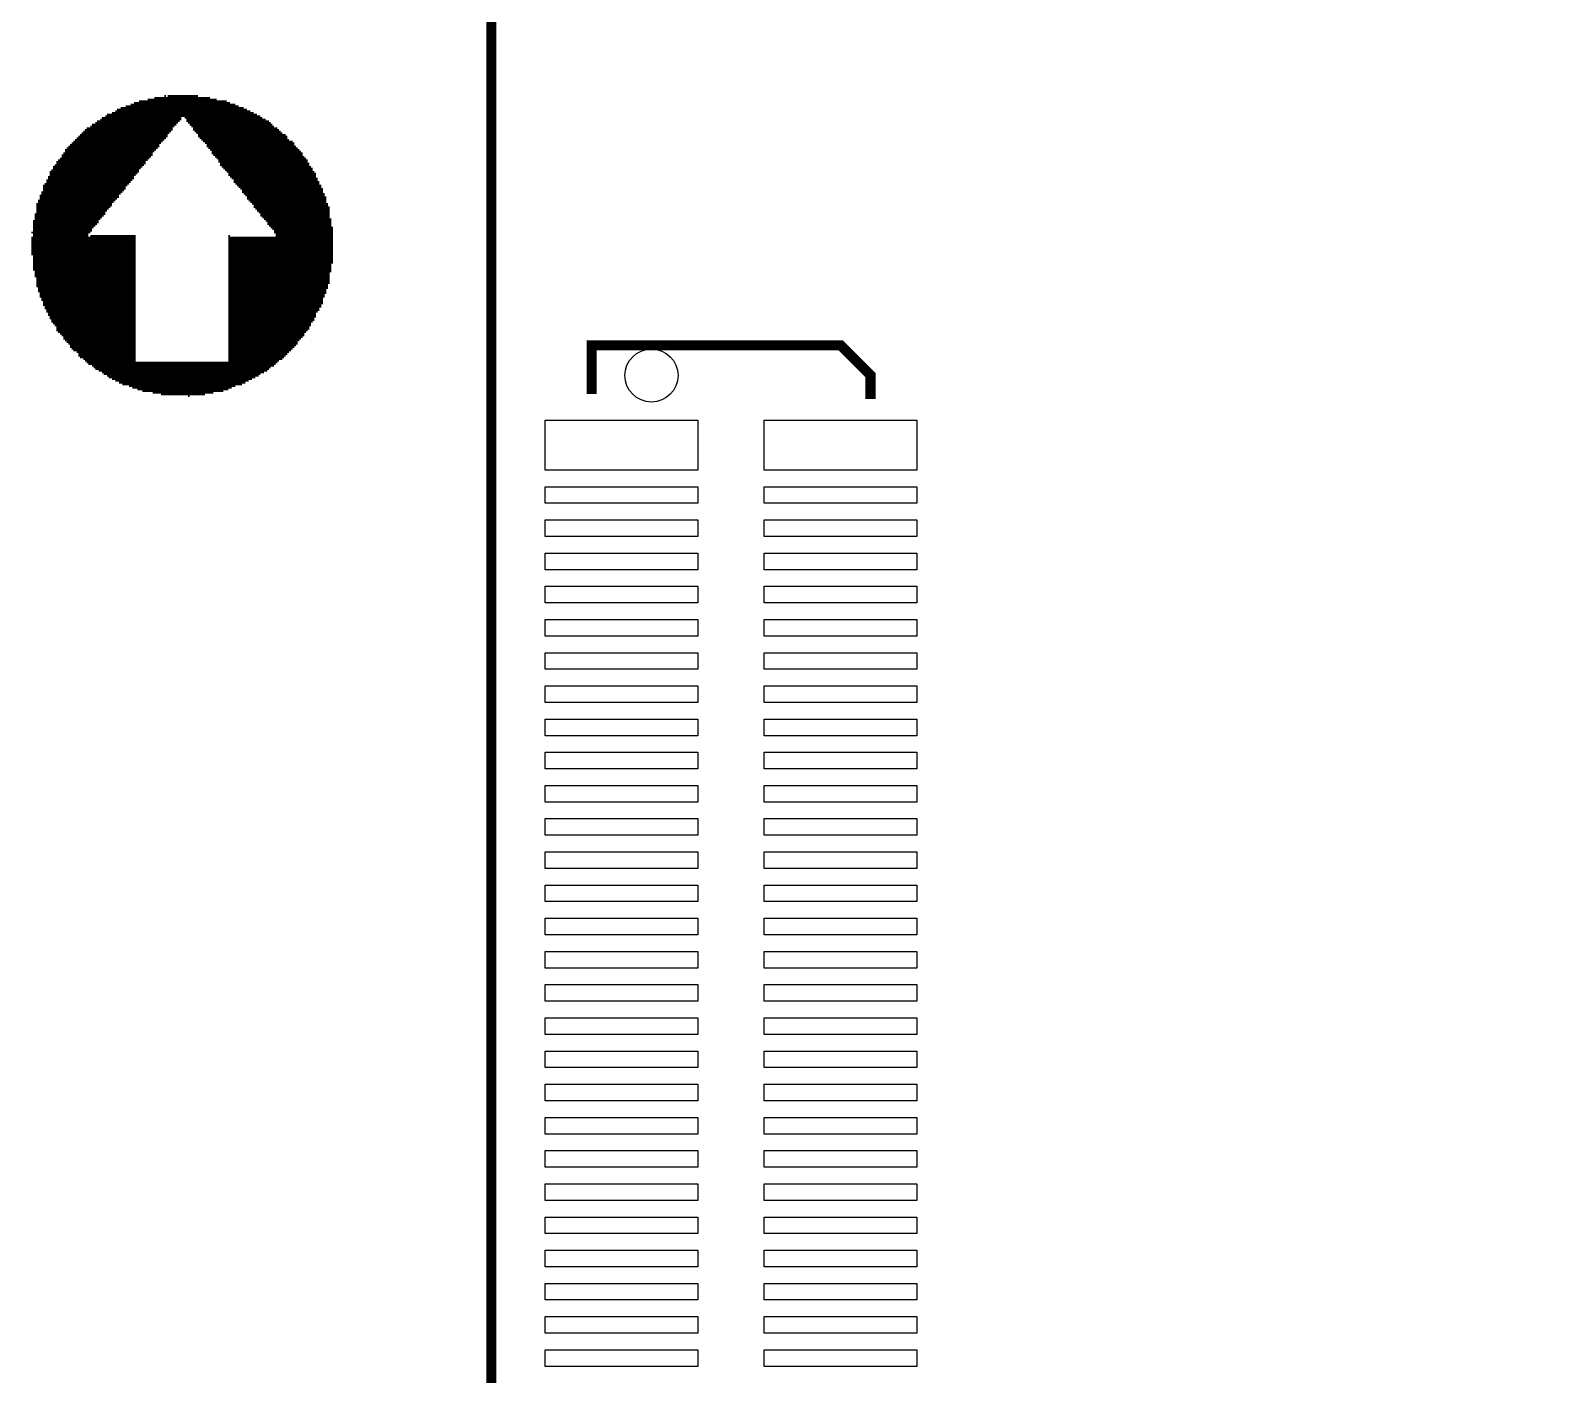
# Model space of a CAD drawing. Extents: x -7 to 215, y -4 to 107.
# Drawn here: x 52.95 to 75.79, y 50.89 to 71.14 of the extents above; entities that cross this region are included whole.
import ezdxf

# ---------------------------------------------------------------- set-up
doc = ezdxf.new("R2010")
doc.units = 0
for name, color, linetype in [('MA_PEN3', 5, 'CONTINUOUS'), ('PG_SILKSCREEN_TOP', 6, 'CONTINUOUS'), ('PIN_TOP', 7, 'CONTINUOUS')]:
    doc.layers.add(name, color=color, linetype=linetype)

msp = doc.modelspace()

# ---------------------------------------------------------------- linework, layer by layer
at = {"layer": 'MA_PEN3', "const_width": 0.0254}
for points in [[(54.81447, 70.128892), (55.65267, 70.128892)], [(54.96687, 70.154292), (54.99227, 70.154292)], [(55.01767, 70.154292), (55.47487, 70.154292)], [(54.17947, 69.900292), (56.31307, 69.900292)], [(54.23027, 69.925692), (56.26227, 69.925692)], [(54.25567, 69.951092), (56.21147, 69.951092)], [(54.30647, 69.976492), (56.16067, 69.976492)], [(54.38267, 70.001892), (56.08447, 70.001892)], [(54.45887, 70.027292), (56.03367, 70.027292)], [(54.50967, 70.052692), (55.95747, 70.052692)], [(54.58587, 70.078092), (55.90667, 70.078092)], [(54.71287, 70.103492), (55.75427, 70.103492)], [(53.79847, 69.671692), (55.09387, 69.671692)], [(53.84927, 69.697092), (55.11927, 69.697092)], [(53.87467, 69.722492), (55.14467, 69.722492)], [(53.92547, 69.747892), (55.17007, 69.747892)], [(53.95087, 69.773292), (55.19547, 69.773292)], [(54.00167, 69.798692), (55.22087, 69.798692)], [(54.02707, 69.824092), (55.22087, 69.824092)], [(54.07787, 69.849492), (56.41467, 69.849492)], [(54.10327, 69.874892), (56.36387, 69.874892)], [(55.27167, 69.824092), (56.44007, 69.824092)], [(55.29707, 69.798692), (56.49087, 69.798692)], [(55.29707, 69.773292), (56.54167, 69.773292)], [(55.32247, 69.747892), (56.56707, 69.747892)], [(55.34787, 69.722492), (56.59247, 69.722492)], [(55.37327, 69.697092), (56.61787, 69.697092)], [(55.39867, 69.671692), (56.66867, 69.671692)], [(53.56987, 69.443092), (54.91607, 69.443092)], [(53.59527, 69.468492), (54.94147, 69.468492)], [(53.62067, 69.493892), (54.96687, 69.493892)], [(53.64607, 69.519292), (54.99227, 69.519292)], [(53.67147, 69.544692), (55.01767, 69.544692)], [(53.69687, 69.570092), (55.01767, 69.570092)], [(53.72227, 69.595492), (55.04307, 69.595492)], [(53.74767, 69.620892), (55.06847, 69.620892)], [(53.77307, 69.646292), (55.09387, 69.646292)], [(55.39867, 69.646292), (56.69407, 69.646292)], [(55.42407, 69.620892), (56.71947, 69.620892)], [(55.44947, 69.595492), (56.74487, 69.595492)], [(55.47487, 69.570092), (56.79567, 69.570092)], [(55.47487, 69.544692), (56.82107, 69.544692)], [(55.50027, 69.519292), (56.82107, 69.519292)], [(55.52567, 69.493892), (56.84647, 69.493892)], [(55.55107, 69.468492), (56.89727, 69.468492)], [(55.57647, 69.443092), (56.92267, 69.443092)], [(53.39207, 69.214492), (54.73827, 69.214492)], [(53.41747, 69.265292), (54.78907, 69.265292)], [(53.41747, 69.239892), (54.76367, 69.239892)], [(53.44287, 69.290692), (54.78907, 69.290692)], [(53.46827, 69.341492), (54.83987, 69.341492)], [(53.46827, 69.316092), (54.81447, 69.316092)], [(53.49367, 69.366892), (54.86527, 69.366892)], [(53.51907, 69.392292), (54.89067, 69.392292)], [(53.54447, 69.417692), (54.89067, 69.417692)], [(55.60187, 69.417692), (56.92267, 69.417692)], [(55.60187, 69.392292), (56.94807, 69.392292)], [(55.62727, 69.366892), (56.97347, 69.366892)], [(55.65267, 69.341492), (56.99887, 69.341492)], [(55.67807, 69.316092), (57.02427, 69.316092)], [(55.67807, 69.290692), (57.04967, 69.290692)], [(55.70347, 69.265292), (57.04967, 69.265292)], [(55.72887, 69.239892), (57.07507, 69.239892)], [(55.75427, 69.214492), (57.10047, 69.214492)], [(53.23967, 69.011292), (54.58587, 69.011292)], [(53.23967, 68.985892), (54.56047, 68.985892)], [(53.26507, 69.036692), (54.58587, 69.036692)], [(53.29047, 69.087492), (54.63667, 69.087492)], [(53.29047, 69.062092), (54.61127, 69.062092)], [(53.31587, 69.112892), (54.66207, 69.112892)], [(53.34127, 69.163692), (54.68747, 69.163692)], [(53.34127, 69.138292), (54.68747, 69.138292)], [(53.36667, 69.189092), (54.71287, 69.189092)], [(55.77967, 69.189092), (57.12587, 69.189092)], [(55.77967, 69.163692), (57.12587, 69.163692)], [(55.80507, 69.138292), (57.15127, 69.138292)], [(55.80507, 69.112892), (57.15127, 69.112892)], [(55.83047, 69.087492), (57.17667, 69.087492)], [(55.85587, 69.062092), (57.20207, 69.062092)], [(55.88127, 69.036692), (57.20207, 69.036692)], [(55.90667, 69.011292), (57.22747, 69.011292)], [(55.93207, 68.985892), (57.25287, 68.985892)], [(53.13807, 68.808092), (54.40807, 68.808092)], [(53.13807, 68.782692), (54.38267, 68.782692)], [(53.13807, 68.757292), (54.38267, 68.757292)], [(53.16347, 68.833492), (54.43347, 68.833492)], [(53.18887, 68.884292), (54.48427, 68.884292)], [(53.18887, 68.858892), (54.45887, 68.858892)], [(53.21427, 68.935092), (54.50967, 68.935092)], [(53.21427, 68.909692), (54.50967, 68.909692)], [(53.23967, 68.960492), (54.53507, 68.960492)], [(55.93207, 68.960492), (57.25287, 68.960492)], [(55.95747, 68.935092), (57.25287, 68.935092)], [(55.98287, 68.909692), (57.27827, 68.909692)], [(56.00827, 68.884292), (57.27827, 68.884292)], [(56.00827, 68.858892), (57.30367, 68.858892)], [(56.03367, 68.833492), (57.30367, 68.833492)], [(56.05907, 68.808092), (57.32907, 68.808092)], [(56.08447, 68.782692), (57.32907, 68.782692)], [(56.10987, 68.757292), (57.35447, 68.757292)], [(53.03647, 68.528692), (54.17947, 68.528692)], [(53.06187, 68.579492), (54.23027, 68.579492)], [(53.06187, 68.554092), (54.20487, 68.554092)], [(53.08727, 68.655692), (54.28107, 68.655692)], [(53.08727, 68.630292), (54.28107, 68.630292)], [(53.08727, 68.604892), (54.25567, 68.604892)], [(53.11267, 68.706492), (54.33187, 68.706492)], [(53.11267, 68.681092), (54.30647, 68.681092)], [(53.13807, 68.731892), (54.35727, 68.731892)], [(56.13527, 68.731892), (57.35447, 68.731892)], [(56.13527, 68.706492), (57.35447, 68.706492)], [(56.16067, 68.681092), (57.37987, 68.681092)], [(56.18607, 68.655692), (57.37987, 68.655692)], [(56.21147, 68.630292), (57.40527, 68.630292)], [(56.21147, 68.604892), (57.40527, 68.604892)], [(56.23687, 68.579492), (57.40527, 68.579492)], [(56.26227, 68.554092), (57.40527, 68.554092)], [(56.28767, 68.528692), (57.43067, 68.528692)], [(53.01107, 68.376292), (54.07787, 68.376292)], [(53.01107, 68.350892), (54.05247, 68.350892)], [(53.01107, 68.325492), (54.02707, 68.325492)], [(53.01107, 68.300092), (54.00167, 68.300092)], [(53.03647, 68.503292), (54.17947, 68.503292)], [(53.03647, 68.477892), (54.15407, 68.477892)], [(53.03647, 68.452492), (54.12867, 68.452492)], [(53.03647, 68.427092), (54.10327, 68.427092)], [(53.03647, 68.401692), (54.07787, 68.401692)], [(56.31307, 68.503292), (57.43067, 68.503292)], [(56.31307, 68.477892), (57.45607, 68.477892)], [(56.33847, 68.452492), (57.45607, 68.452492)], [(56.36387, 68.427092), (57.45607, 68.427092)], [(56.38927, 68.401692), (57.45607, 68.401692)], [(56.41467, 68.376292), (57.45607, 68.376292)], [(56.41467, 68.350892), (57.45607, 68.350892)], [(56.44007, 68.325492), (57.45607, 68.325492)], [(56.46547, 68.300092), (57.48147, 68.300092)], [(52.96027, 68.096892), (53.84927, 68.096892)], [(52.98567, 68.274692), (53.97627, 68.274692)], [(52.98567, 68.249292), (53.97627, 68.249292)], [(52.98567, 68.223892), (53.95087, 68.223892)], [(52.98567, 68.198492), (53.92547, 68.198492)], [(52.98567, 68.173092), (53.90007, 68.173092)], [(52.98567, 68.147692), (53.87467, 68.147692)], [(52.98567, 68.122292), (53.87467, 68.122292)], [(52.98567, 68.071492), (53.82387, 68.071492)], [(56.49087, 68.274692), (57.48147, 68.274692)], [(56.51627, 68.249292), (57.48147, 68.249292)], [(56.51627, 68.223892), (57.48147, 68.223892)], [(56.54167, 68.198492), (57.48147, 68.198492)], [(56.56707, 68.173092), (57.50687, 68.173092)], [(56.59247, 68.147692), (57.50687, 68.147692)], [(56.61787, 68.122292), (57.50687, 68.122292)], [(56.61787, 68.096892), (57.50687, 68.096892)], [(56.64327, 68.071492), (57.50687, 68.071492)], [(52.96027, 68.020692), (54.53507, 68.020692)], [(52.96027, 67.995292), (54.53507, 67.995292)], [(52.96027, 67.969892), (54.53507, 67.969892)], [(52.96027, 67.944492), (54.53507, 67.944492)], [(52.96027, 67.919092), (54.53507, 67.919092)], [(52.96027, 67.893692), (54.53507, 67.893692)], [(52.96027, 67.868292), (54.53507, 67.868292)], [(52.96027, 67.842892), (54.53507, 67.842892)], [(52.98567, 68.046092), (53.82387, 68.046092)], [(53.84927, 68.046092), (54.53507, 68.046092)], [(55.93207, 68.046092), (55.95747, 68.046092)], [(55.93207, 68.020692), (57.50687, 68.020692)], [(55.93207, 67.995292), (57.50687, 67.995292)], [(55.93207, 67.969892), (57.50687, 67.969892)], [(55.93207, 67.944492), (57.50687, 67.944492)], [(55.93207, 67.919092), (57.50687, 67.919092)], [(55.93207, 67.893692), (57.50687, 67.893692)], [(55.93207, 67.868292), (57.50687, 67.868292)], [(55.93207, 67.842892), (57.50687, 67.842892)], [(56.64327, 68.046092), (57.50687, 68.046092)], [(52.96027, 67.817492), (54.53507, 67.817492)], [(52.96027, 67.792092), (54.53507, 67.792092)], [(52.96027, 67.766692), (54.53507, 67.766692)], [(52.98567, 67.741292), (54.53507, 67.741292)], [(52.98567, 67.715892), (54.53507, 67.715892)], [(52.98567, 67.690492), (54.53507, 67.690492)], [(52.98567, 67.665092), (54.53507, 67.665092)], [(52.98567, 67.639692), (54.53507, 67.639692)], [(52.98567, 67.614292), (54.53507, 67.614292)], [(55.93207, 67.817492), (57.50687, 67.817492)], [(55.93207, 67.792092), (57.50687, 67.792092)], [(55.93207, 67.766692), (57.50687, 67.766692)], [(55.93207, 67.741292), (57.50687, 67.741292)], [(55.93207, 67.715892), (57.50687, 67.715892)], [(55.93207, 67.690492), (57.50687, 67.690492)], [(55.93207, 67.665092), (57.50687, 67.665092)], [(55.93207, 67.639692), (57.50687, 67.639692)], [(55.93207, 67.614292), (57.48147, 67.614292)], [(52.98567, 67.588892), (54.53507, 67.588892)], [(52.98567, 67.563492), (54.53507, 67.563492)], [(52.98567, 67.538092), (54.53507, 67.538092)], [(53.01107, 67.512692), (54.53507, 67.512692)], [(53.01107, 67.487292), (54.53507, 67.487292)], [(53.01107, 67.461892), (54.53507, 67.461892)], [(53.01107, 67.436492), (54.53507, 67.436492)], [(53.03647, 67.411092), (54.53507, 67.411092)], [(53.03647, 67.385692), (54.53507, 67.385692)], [(55.93207, 67.588892), (57.48147, 67.588892)], [(55.93207, 67.563492), (57.48147, 67.563492)], [(55.93207, 67.538092), (57.48147, 67.538092)], [(55.93207, 67.512692), (57.48147, 67.512692)], [(55.93207, 67.487292), (57.45607, 67.487292)], [(55.93207, 67.461892), (57.45607, 67.461892)], [(55.93207, 67.436492), (57.45607, 67.436492)], [(55.93207, 67.411092), (57.45607, 67.411092)], [(55.93207, 67.385692), (57.45607, 67.385692)], [(53.03647, 67.360292), (54.53507, 67.360292)], [(53.03647, 67.334892), (54.53507, 67.334892)], [(53.03647, 67.309492), (54.53507, 67.309492)], [(53.03647, 67.284092), (54.53507, 67.284092)], [(53.06187, 67.258692), (54.53507, 67.258692)], [(53.06187, 67.233292), (54.53507, 67.233292)], [(53.06187, 67.207892), (54.53507, 67.207892)], [(53.08727, 67.182492), (54.53507, 67.182492)], [(53.08727, 67.157092), (54.53507, 67.157092)], [(55.93207, 67.360292), (57.45607, 67.360292)], [(55.93207, 67.334892), (57.45607, 67.334892)], [(55.93207, 67.309492), (57.43067, 67.309492)], [(55.93207, 67.284092), (57.43067, 67.284092)], [(55.93207, 67.258692), (57.43067, 67.258692)], [(55.93207, 67.233292), (57.40527, 67.233292)], [(55.93207, 67.207892), (57.40527, 67.207892)], [(55.93207, 67.182492), (57.40527, 67.182492)], [(55.93207, 67.157092), (57.37987, 67.157092)], [(53.08727, 67.131692), (54.53507, 67.131692)], [(53.11267, 67.106292), (54.53507, 67.106292)], [(53.11267, 67.080892), (54.53507, 67.080892)], [(53.13807, 67.055492), (54.53507, 67.055492)], [(53.13807, 67.030092), (54.53507, 67.030092)], [(53.13807, 67.004692), (54.53507, 67.004692)], [(53.16347, 66.979292), (54.53507, 66.979292)], [(53.16347, 66.953892), (54.53507, 66.953892)], [(53.18887, 66.928492), (54.53507, 66.928492)], [(55.93207, 67.131692), (57.37987, 67.131692)], [(55.93207, 67.106292), (57.35447, 67.106292)], [(55.93207, 67.080892), (57.35447, 67.080892)], [(55.93207, 67.055492), (57.35447, 67.055492)], [(55.93207, 67.030092), (57.35447, 67.030092)], [(55.93207, 67.004692), (57.32907, 67.004692)], [(55.93207, 66.979292), (57.32907, 66.979292)], [(55.93207, 66.953892), (57.30367, 66.953892)], [(55.93207, 66.928492), (57.30367, 66.928492)], [(53.18887, 66.903092), (54.53507, 66.903092)], [(53.21427, 66.877692), (54.53507, 66.877692)], [(53.21427, 66.852292), (54.53507, 66.852292)], [(53.23967, 66.826892), (54.53507, 66.826892)], [(53.23967, 66.801492), (54.53507, 66.801492)], [(53.26507, 66.776092), (54.53507, 66.776092)], [(53.26507, 66.750692), (54.53507, 66.750692)], [(53.29047, 66.725292), (54.53507, 66.725292)], [(53.31587, 66.699892), (54.53507, 66.699892)], [(55.93207, 66.903092), (57.27827, 66.903092)], [(55.93207, 66.877692), (57.25287, 66.877692)], [(55.93207, 66.852292), (57.25287, 66.852292)], [(55.93207, 66.826892), (57.25287, 66.826892)], [(55.93207, 66.801492), (57.22747, 66.801492)], [(55.93207, 66.776092), (57.22747, 66.776092)], [(55.93207, 66.750692), (57.20207, 66.750692)], [(55.93207, 66.725292), (57.17667, 66.725292)], [(55.93207, 66.699892), (57.17667, 66.699892)], [(53.34127, 66.674492), (54.53507, 66.674492)], [(53.34127, 66.649092), (54.53507, 66.649092)], [(53.34127, 66.623692), (54.53507, 66.623692)], [(53.36667, 66.598292), (54.53507, 66.598292)], [(53.39207, 66.572892), (54.53507, 66.572892)], [(53.41747, 66.547492), (54.53507, 66.547492)], [(53.44287, 66.522092), (54.53507, 66.522092)], [(53.44287, 66.496692), (54.53507, 66.496692)], [(53.46827, 66.471292), (54.53507, 66.471292)], [(55.93207, 66.674492), (57.15127, 66.674492)], [(55.93207, 66.649092), (57.15127, 66.649092)], [(55.93207, 66.623692), (57.12587, 66.623692)], [(55.93207, 66.598292), (57.10047, 66.598292)], [(55.93207, 66.572892), (57.07507, 66.572892)], [(55.93207, 66.547492), (57.07507, 66.547492)], [(55.93207, 66.522092), (57.04967, 66.522092)], [(55.93207, 66.496692), (57.02427, 66.496692)], [(55.93207, 66.471292), (56.99887, 66.471292)], [(53.49367, 66.445892), (54.53507, 66.445892)], [(53.51907, 66.420492), (54.53507, 66.420492)], [(53.54447, 66.395092), (54.53507, 66.395092)], [(53.54447, 66.369692), (54.53507, 66.369692)], [(53.56987, 66.344292), (54.53507, 66.344292)], [(53.59527, 66.318892), (54.53507, 66.318892)], [(53.64607, 66.293492), (54.53507, 66.293492)], [(53.67147, 66.268092), (54.53507, 66.268092)], [(53.67147, 66.242692), (54.53507, 66.242692)], [(55.93207, 66.445892), (56.97347, 66.445892)], [(55.93207, 66.420492), (56.97347, 66.420492)], [(55.93207, 66.395092), (56.94807, 66.395092)], [(55.93207, 66.369692), (56.92267, 66.369692)], [(55.93207, 66.344292), (56.89727, 66.344292)], [(55.93207, 66.318892), (56.87187, 66.318892)], [(55.93207, 66.293492), (56.84647, 66.293492)], [(55.93207, 66.268092), (56.82107, 66.268092)], [(55.93207, 66.242692), (56.79567, 66.242692)], [(53.69687, 66.217292), (54.53507, 66.217292)], [(53.74767, 66.191892), (54.53507, 66.191892)], [(53.77307, 66.166492), (54.53507, 66.166492)], [(53.79847, 66.141092), (56.66867, 66.141092)], [(53.82387, 66.115692), (56.64327, 66.115692)], [(53.87467, 66.090292), (56.61787, 66.090292)], [(53.90007, 66.064892), (56.56707, 66.064892)], [(53.92547, 66.039492), (56.54167, 66.039492)], [(53.97627, 66.014092), (56.51627, 66.014092)], [(55.93207, 66.217292), (56.77027, 66.217292)], [(55.93207, 66.191892), (56.74487, 66.191892)], [(55.93207, 66.166492), (56.69407, 66.166492)], [(54.02707, 65.988692), (56.46547, 65.988692)], [(54.05247, 65.963292), (56.41467, 65.963292)], [(54.10327, 65.937892), (56.38927, 65.937892)], [(54.12867, 65.912492), (56.33847, 65.912492)], [(54.17947, 65.887092), (56.28767, 65.887092)], [(54.23027, 65.861692), (56.23687, 65.861692)], [(54.28107, 65.836292), (56.18607, 65.836292)], [(54.33187, 65.810892), (56.13527, 65.810892)], [(54.43347, 65.785492), (56.03367, 65.785492)], [(54.48427, 65.760092), (55.98287, 65.760092)], [(54.56047, 65.734692), (55.93207, 65.734692)], [(54.63667, 65.709292), (55.85587, 65.709292)], [(54.78907, 65.683892), (55.70347, 65.683892)], [(54.91607, 65.658492), (55.57647, 65.658492)], [(55.32247, 65.633092), (55.34787, 65.633092)]]:
    msp.add_lwpolyline(points, dxfattribs=at)
at = {"layer": 'PG_SILKSCREEN_TOP', "const_width": 0.1524}
msp.add_lwpolyline([(139.89177, 79.876142), (59.89193, 79.876142), (59.89193, 19.876262), (139.89177, 19.876262)], close=True, dxfattribs=at)
msp.add_lwpolyline([(61.403992, 65.667636), (61.403992, 66.39814), (65.155064, 66.39814), (65.604136, 65.949068), (65.604136, 65.591436)], dxfattribs=at)
at = {"layer": 'PIN_TOP'}
for points in [[(63.004065, 64.519175), (60.704095, 64.519175), (60.704095, 65.269237), (63.004065, 65.269237)], [(66.304033, 64.519175), (64.004063, 64.519175), (64.004063, 65.269237), (66.304033, 65.269237)], [(63.004065, 64.019176), (60.704095, 64.019176), (60.704095, 64.269112), (63.004065, 64.269112)], [(66.304033, 64.019176), (64.004063, 64.019176), (64.004063, 64.269112), (66.304033, 64.269112)], [(63.004065, 63.519304), (60.704095, 63.519304), (60.704095, 63.76924), (63.004065, 63.76924)], [(66.304033, 63.519304), (64.004063, 63.519304), (64.004063, 63.76924), (66.304033, 63.76924)], [(63.004065, 63.019178), (60.704095, 63.019178), (60.704095, 63.269114), (63.004065, 63.269114)], [(66.304033, 63.019178), (64.004063, 63.019178), (64.004063, 63.269114), (66.304033, 63.269114)], [(63.004065, 62.519306), (60.704095, 62.519306), (60.704095, 62.769242), (63.004065, 62.769242)], [(66.304033, 62.519306), (64.004063, 62.519306), (64.004063, 62.769242), (66.304033, 62.769242)], [(63.004065, 62.01918), (60.704095, 62.01918), (60.704095, 62.269116), (63.004065, 62.269116)], [(66.304033, 62.01918), (64.004063, 62.01918), (64.004063, 62.269116), (66.304033, 62.269116)], [(63.004065, 61.519308), (60.704095, 61.519308), (60.704095, 61.769244), (63.004065, 61.769244)], [(66.304033, 61.519308), (64.004063, 61.519308), (64.004063, 61.769244), (66.304033, 61.769244)], [(63.004065, 61.019182), (60.704095, 61.019182), (60.704095, 61.269118), (63.004065, 61.269118)], [(66.304033, 61.019182), (64.004063, 61.019182), (64.004063, 61.269118), (66.304033, 61.269118)], [(63.004065, 60.51931), (60.704095, 60.51931), (60.704095, 60.769246), (63.004065, 60.769246)], [(66.304033, 60.51931), (64.004063, 60.51931), (64.004063, 60.769246), (66.304033, 60.769246)], [(63.004065, 60.019184), (60.704095, 60.019184), (60.704095, 60.26912), (63.004065, 60.26912)], [(66.304033, 60.019184), (64.004063, 60.019184), (64.004063, 60.26912), (66.304033, 60.26912)], [(63.004065, 59.519312), (60.704095, 59.519312), (60.704095, 59.769248), (63.004065, 59.769248)], [(66.304033, 59.519312), (64.004063, 59.519312), (64.004063, 59.769248), (66.304033, 59.769248)], [(63.004065, 59.019186), (60.704095, 59.019186), (60.704095, 59.269122), (63.004065, 59.269122)], [(66.304033, 59.019186), (64.004063, 59.019186), (64.004063, 59.269122), (66.304033, 59.269122)], [(63.004065, 58.519314), (60.704095, 58.519314), (60.704095, 58.76925), (63.004065, 58.76925)], [(66.304033, 58.519314), (64.004063, 58.519314), (64.004063, 58.76925), (66.304033, 58.76925)], [(63.004065, 58.019188), (60.704095, 58.019188), (60.704095, 58.269124), (63.004065, 58.269124)], [(66.304033, 58.019188), (64.004063, 58.019188), (64.004063, 58.269124), (66.304033, 58.269124)], [(63.004065, 57.519316), (60.704095, 57.519316), (60.704095, 57.769252), (63.004065, 57.769252)], [(66.304033, 57.519316), (64.004063, 57.519316), (64.004063, 57.769252), (66.304033, 57.769252)], [(63.004065, 57.01919), (60.704095, 57.01919), (60.704095, 57.269126), (63.004065, 57.269126)], [(66.304033, 57.01919), (64.004063, 57.01919), (64.004063, 57.269126), (66.304033, 57.269126)], [(63.004065, 56.519318), (60.704095, 56.519318), (60.704095, 56.769254), (63.004065, 56.769254)], [(66.304033, 56.519318), (64.004063, 56.519318), (64.004063, 56.769254), (66.304033, 56.769254)], [(63.004065, 56.019192), (60.704095, 56.019192), (60.704095, 56.269128), (63.004065, 56.269128)], [(66.304033, 56.019192), (64.004063, 56.019192), (64.004063, 56.269128), (66.304033, 56.269128)], [(63.004065, 55.51932), (60.704095, 55.51932), (60.704095, 55.769256), (63.004065, 55.769256)], [(66.304033, 55.51932), (64.004063, 55.51932), (64.004063, 55.769256), (66.304033, 55.769256)], [(63.004065, 55.019194), (60.704095, 55.019194), (60.704095, 55.26913), (63.004065, 55.26913)], [(66.304033, 55.019194), (64.004063, 55.019194), (64.004063, 55.26913), (66.304033, 55.26913)], [(63.004065, 54.519322), (60.704095, 54.519322), (60.704095, 54.769258), (63.004065, 54.769258)], [(66.304033, 54.519322), (64.004063, 54.519322), (64.004063, 54.769258), (66.304033, 54.769258)], [(63.004065, 54.019196), (60.704095, 54.019196), (60.704095, 54.269132), (63.004065, 54.269132)], [(66.304033, 54.019196), (64.004063, 54.019196), (64.004063, 54.269132), (66.304033, 54.269132)], [(63.004065, 53.519324), (60.704095, 53.519324), (60.704095, 53.76926), (63.004065, 53.76926)], [(66.304033, 53.519324), (64.004063, 53.519324), (64.004063, 53.76926), (66.304033, 53.76926)], [(63.004065, 53.019198), (60.704095, 53.019198), (60.704095, 53.269134), (63.004065, 53.269134)], [(66.304033, 53.019198), (64.004063, 53.019198), (64.004063, 53.269134), (66.304033, 53.269134)], [(63.004065, 52.519326), (60.704095, 52.519326), (60.704095, 52.769262), (63.004065, 52.769262)], [(66.304033, 52.519326), (64.004063, 52.519326), (64.004063, 52.769262), (66.304033, 52.769262)], [(63.004065, 52.0192), (60.704095, 52.0192), (60.704095, 52.269136), (63.004065, 52.269136)], [(66.304033, 52.0192), (64.004063, 52.0192), (64.004063, 52.269136), (66.304033, 52.269136)], [(63.004065, 51.519328), (60.704095, 51.519328), (60.704095, 51.769264), (63.004065, 51.769264)], [(66.304033, 51.519328), (64.004063, 51.519328), (64.004063, 51.769264), (66.304033, 51.769264)], [(63.004065, 51.019202), (60.704095, 51.019202), (60.704095, 51.269138), (63.004065, 51.269138)], [(66.304033, 51.019202), (64.004063, 51.019202), (64.004063, 51.269138), (66.304033, 51.269138)]]:
    msp.add_lwpolyline(points, close=True, dxfattribs=at)
msp.add_circle((62.304168, 65.944242), 0.40005, dxfattribs=at)

doc.saveas('drawing.dxf')
